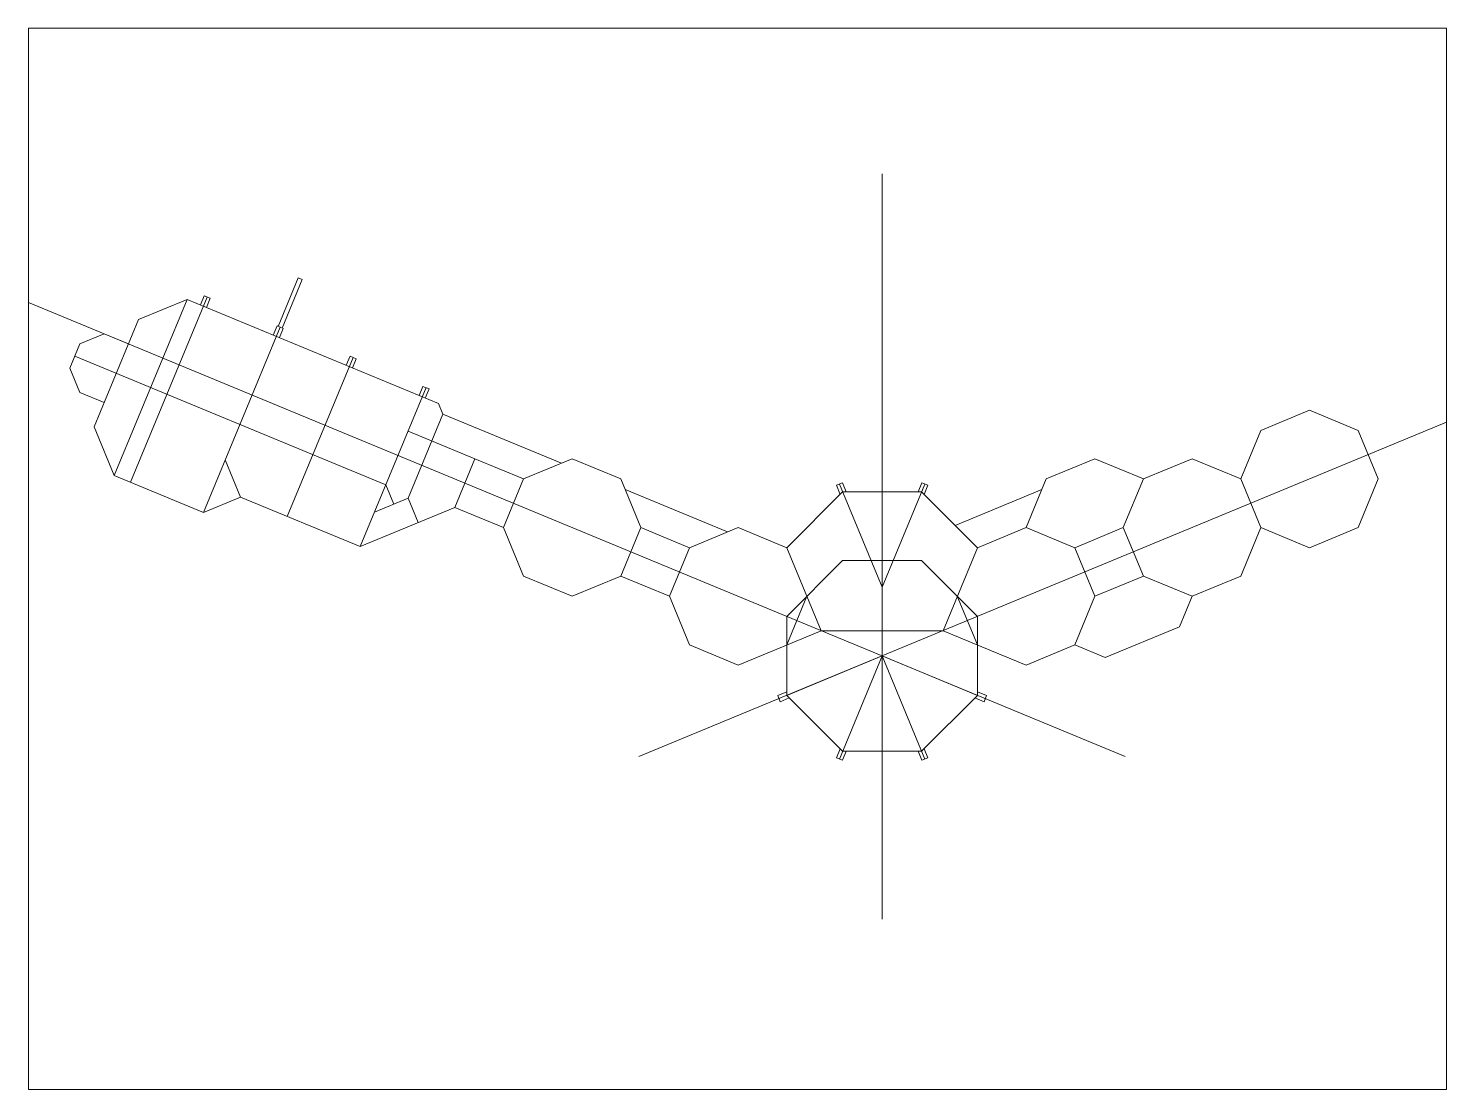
# Paper-space layout '8.5x11' of a CAD drawing. Header units: inches. Extents: x 0 to 10.6, y 0 to 7.9.
# The model-space entities are those that its viewports show. They can reach past a viewport. Long polylines and large blocks are cut down to what shows.
import ezdxf

# ---------------------------------------------------------------- set-up
doc = ezdxf.new("R2010")
doc.units = ezdxf.units.IN
doc.header["$MEASUREMENT"] = 0
doc.layers.add('GRID LAYOUT', color=1, linetype='Continuous', lineweight=9)

msp = doc.modelspace()

# ---------------------------------------------------------------- linework, layer by layer
at = {"layer": 'GRID LAYOUT', "color": 6}
for p, q in [((4117.3, 2677.2), (4117.3, 1317.9)), ((4560.8, 1614.3), (2304.8, 2548.7)), ((3673.9, 1614.3), (5572.9, 2400.9))]:
    msp.add_line(p, q, dxfattribs=at)
at = {"layer": 'GRID LAYOUT'}
for p, q in [((3015.8, 2399.1), (3052.5, 2487.8)), ((3023.2, 2396.1), (3059.9, 2484.8)), ((3052.5, 2487.8), (3059.9, 2484.8)), ((2716.9, 2127.2), (2850, 2448.3)), ((2746.5, 2114.9), (2886.4, 2452.7)), ((2761.3, 2411.6), (2850, 2448.3)), ((2850, 2448.3), (3308.2, 2258.5)), ((2874, 2438.4), (2880.9, 2455)), ((2880.9, 2455), (2892, 2450.4)), ((2885.1, 2433.8), (2892, 2450.4)), ((2680.2, 2215.8), (2761.3, 2411.6)), ((2654.2, 2367.3), (2698.6, 2385.6)), ((2698.6, 2385.6), (2742.9, 2367.3)), ((2879.5, 2059.8), (3019.5, 2397.6)), ((3007, 2383.3), (3013.9, 2399.9)), ((3013.9, 2399.9), (3025, 2395.3)), ((3018.1, 2378.7), (3025, 2395.3)), ((2635.8, 2322.9), (2654.2, 2367.3)), ((2645, 2345.1), (3212.1, 2110.2)), ((3032.4, 2052.5), (3152.5, 2342.5)), ((3140.1, 2328.2), (3147, 2344.8)), ((3147, 2344.8), (3158, 2340.2)), ((3151.2, 2323.6), (3158, 2340.2)), ((2654.2, 2278.6), (2635.8, 2322.9)), ((2654.2, 2278.6), (2698.6, 2260.2)), ((3165.4, 1997.4), (3285.5, 2287.4)), ((3273.1, 2273.1), (3280, 2289.7)), ((3280, 2289.7), (3291.1, 2285.1)), ((3284.2, 2268.5), (3291.1, 2285.1)), ((3316.3, 2239.1), (3308.2, 2258.5)), ((3316.3, 2239.1), (3252.7, 2085.5)), ((3316.3, 2239.1), (3532.6, 2149.5)), ((4808.1, 2209.5), (4896.8, 2246.2)), ((4896.8, 2246.2), (4985.5, 2209.5)), ((2716.9, 2127.2), (2680.2, 2215.8)), ((3252.7, 2208.1), (3374.6, 2157.5)), ((4771.4, 2120.8), (4808.1, 2209.5)), ((5022.2, 2120.8), (4985.5, 2209.5)), ((2947.2, 2087.8), (2919.2, 2155.5)), ((3337.9, 2068.9), (3374.6, 2157.5)), ((3337.9, 2068.9), (3374.6, 2157.5)), ((3374.6, 2157.5), (3463.3, 2120.8)), ((3463.3, 2120.8), (3552, 2157.5)), ((3552, 2157.5), (3640.7, 2120.8)), ((4416.6, 2120.8), (4505.3, 2157.5)), ((4505.3, 2157.5), (4594, 2120.8)), ((4594, 2120.8), (4682.7, 2157.5)), ((4682.7, 2157.5), (4771.4, 2120.8)), ((2716.9, 2127.2), (2879.5, 2059.8)), ((3226.8, 2074.8), (3212.1, 2110.2)), ((3426.6, 2032.1), (3463.3, 2120.8)), ((3677.4, 2032.1), (3640.7, 2120.8)), ((3648.8, 2101.4), (3835.4, 2024.1)), ((3943.5, 1995.4), (4045.3, 2097.2)), ((4033.9, 2109.2), (4044.9, 2113.8)), ((4033.9, 2109.2), (4040.7, 2092.6)), ((4039.4, 2111.5), (4117.3, 1923.4)), ((4044.9, 2113.8), (4051.8, 2097.2)), ((4045.3, 2097.2), (4189.3, 2097.2)), ((4195.3, 2111.5), (4117.3, 1923.4)), ((4189.7, 2113.8), (4182.8, 2097.2)), ((4189.3, 2097.2), (4291.2, 1995.4)), ((4189.7, 2113.8), (4200.8, 2109.2)), ((4200.8, 2109.2), (4193.9, 2092.6)), ((4250.6, 2035.9), (4408.5, 2101.4)), ((4379.9, 2032.1), (4416.6, 2120.8)), ((4557.2, 2032.1), (4594, 2120.8)), ((4808.1, 2032.1), (4771.4, 2120.8)), ((4985.5, 2032.1), (5022.2, 2120.8)), ((2879.5, 2059.8), (2947.2, 2087.8)), ((2947.2, 2087.8), (3165.4, 1997.4)), ((3191.4, 2060.1), (3252.7, 2085.5)), ((3271, 2041.2), (3252.7, 2085.5)), ((3165.4, 1997.4), (3337.9, 2068.9)), ((3337.9, 2068.9), (3426.6, 2032.1)), ((3463.3, 1943.4), (3426.6, 2032.1)), ((3640.7, 1943.4), (3677.4, 2032.1)), ((3677.4, 2032.1), (3766.1, 1995.4)), ((3766.1, 1995.4), (3854.8, 2032.1)), ((3854.8, 2032.1), (3943.5, 1995.4)), ((4291.2, 1995.4), (4379.9, 2032.1)), ((4379.9, 2032.1), (4468.5, 1995.4)), ((4468.5, 1995.4), (4557.2, 2032.1)), ((4594, 1943.4), (4557.2, 2032.1)), ((4771.4, 1943.4), (4808.1, 2032.1)), ((4896.8, 1995.4), (4808.1, 2032.1)), ((4896.8, 1995.4), (4985.5, 2032.1)), ((3729.4, 1906.7), (3766.1, 1995.4)), ((4006.2, 1844), (3943.5, 1995.4)), ((4228.4, 1844), (4291.2, 1995.4)), ((4505.3, 1906.7), (4468.5, 1995.4)), ((3943.5, 1869.9), (4045.3, 1971.8)), ((4045.3, 1971.8), (4189.3, 1971.8)), ((4189.3, 1971.8), (4291.2, 1869.9)), ((3463.3, 1943.4), (3552, 1906.7)), ((3552, 1906.7), (3640.7, 1943.4)), ((3640.7, 1943.4), (3729.4, 1906.7)), ((4505.3, 1906.7), (4594, 1943.4)), ((4594, 1943.4), (4682.7, 1906.7)), ((4682.7, 1906.7), (4771.4, 1943.4)), ((3766.1, 1818), (3729.4, 1906.7)), ((3943.5, 1818), (3980.3, 1906.7)), ((4291.2, 1818), (4254.4, 1906.7)), ((4468.5, 1818), (4505.3, 1906.7)), ((4659.7, 1851.3), (4682.7, 1906.7)), ((3943.5, 1869.9), (3943.5, 1725.9)), ((4291.2, 1725.9), (4291.2, 1869.9)), ((3854.8, 1781.3), (4006.2, 1844)), ((4006.2, 1844), (4228.4, 1844)), ((4228.4, 1844), (4379.9, 1781.3)), ((4524, 1795), (4659.7, 1851.3)), ((3766.1, 1818), (3854.8, 1781.3)), ((4379.9, 1781.3), (4468.5, 1818)), ((4468.5, 1818), (4524, 1795)), ((4117.3, 1797.9), (3943.5, 1725.9)), ((4117.3, 1797.9), (4039.4, 1609.8)), ((4117.3, 1797.9), (4195.3, 1609.8)), ((4117.3, 1797.9), (4291.2, 1725.9)), ((3943.5, 1732.4), (3926.9, 1725.6)), ((3926.9, 1725.6), (3931.5, 1714.5)), ((3948.1, 1721.4), (3931.5, 1714.5)), ((3943.5, 1725.9), (4045.3, 1624.1)), ((4189.3, 1624.1), (4291.2, 1725.9)), ((4286.6, 1721.4), (4303.2, 1714.5)), ((4291.2, 1732.4), (4307.8, 1725.6)), ((4303.2, 1714.5), (4307.8, 1725.6)), ((4040.7, 1628.7), (4033.9, 1612.1)), ((4033.9, 1612.1), (4044.9, 1607.5)), ((4051.8, 1624.1), (4044.9, 1607.5)), ((4045.3, 1624.1), (4189.3, 1624.1)), ((4182.8, 1624.1), (4189.7, 1607.5)), ((4189.7, 1607.5), (4200.8, 1612.1)), ((4193.9, 1628.7), (4200.8, 1612.1))]:
    msp.add_line(p, q, dxfattribs=at)

psp = doc.layouts.new('8.5x11')

# ---------------------------------------------------------------- viewports
at = {"layer": 'GRID LAYOUT'}
psp.add_viewport(center=(5.302, 3.969), size=(10.604, 7.9375), view_center_point=(3853.567, 1974.854), view_height=1936.12985, dxfattribs=at)

doc.saveas('drawing.dxf')
